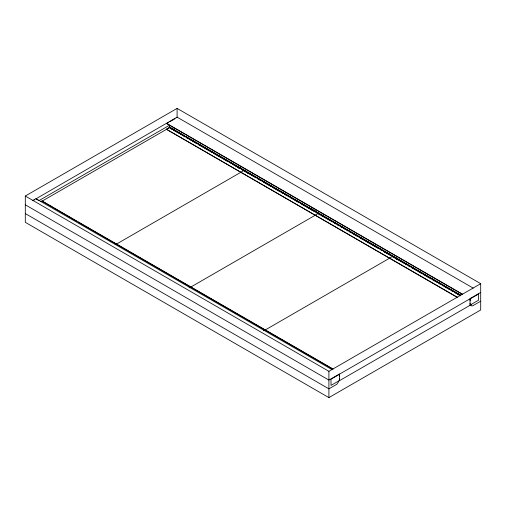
<?xml version="1.0" encoding="UTF-8"?>
<svg xmlns="http://www.w3.org/2000/svg" width="506" height="506" viewBox="0 0 506 506"><rect width="100%" height="100%" fill="white"/><g stroke="black" fill="none" stroke-linecap="round" stroke-linejoin="round"><path stroke-width="0.76" d="M25.3 196.031L177.1 108.392L480.7 283.676L480.7 309.969L328.9 397.608L25.3 222.324L25.3 196.031L328.9 371.315L480.7 283.676M32.656 200.553L35.926 198.662L332.006 369.601M169.51 127.404L169.51 125.229L38.962 200.604L35.926 198.852L177.1 117.158L473.18 288.097M33.168 200.61L34.452 199.87M167.309 123.167L168.593 122.427M169.871 121.687L174.994 118.727M40.796 201.679L41.998 200.983L333.125 369.064M457.026 297.275L166.322 129.213L169.333 127.474L460.719 295.706M41.169 201.685L169.206 127.759M115.178 244.626L116.38 244.151M243.715 170.421L240.704 172.382M116.235 244.234L240.85 172.287M189.149 287.806L190.762 287.098M318.097 213.368L315.086 215.328M190.617 287.174L315.232 215.233M263.531 330.747L265.144 330.038M392.479 256.308L389.468 258.269M264.999 330.121L389.614 258.174M480.7 292.436L470.074 298.572L470.074 305.282M339.526 374.13L470.074 298.761M339.526 376.141L339.33 374.415L331.006 379.222L331.006 385.395L339.33 380.588L339.526 378.627M470.074 300.773L470.27 298.818L478.594 294.011L478.594 300.185L470.27 304.991L470.074 303.258M480.7 301.203L472.674 305.833L471.586 305.921L471.137 305.358A1.676 0.968 -60 0 1 471.143 304.663L338.457 381.271A1.676 0.968 -60 0 1 338.463 381.954L336.926 384.212L328.9 388.842L25.3 213.564M166.474 123.293L462.554 294.233M166.474 123.47L462.554 294.41M169.402 126.955L184.45 135.646M185.816 136.43L246.669 171.566M248.041 172.356L460.694 295.131M169.206 127.069L460.498 295.245M170.573 128.549L171.939 129.34M173.982 130.516L178.757 133.274M180.123 134.065L181.49 134.855M182.856 135.64L184.899 136.822M186.265 137.613L187.631 138.397M188.997 139.188L191.04 140.371M192.406 141.155L197.182 143.913M198.548 144.703L212.197 152.584M213.564 153.369L221.755 158.1M223.114 158.884L227.896 161.642M229.256 162.432L230.622 163.217M232.671 164.399L234.038 165.19M235.398 165.974L237.447 167.157M238.813 167.948L240.179 168.738M241.539 169.523L243.588 170.705M244.955 171.496L246.321 172.28M247.681 173.071L249.73 174.254M251.096 175.038L255.872 177.796M257.238 178.586L261.33 180.946M263.379 182.128L270.887 186.467M272.247 187.252L280.438 191.983M281.804 192.767L283.17 193.558M284.53 194.342L286.579 195.525M287.946 196.315L289.312 197.1M290.672 197.89L292.721 199.073M294.087 199.857L298.863 202.615M300.229 203.406L305.004 206.163M306.37 206.954L314.561 211.679M315.921 212.469L317.97 213.652M318.654 214.044L320.02 214.829M322.063 216.011L329.57 220.344M330.937 221.135L332.303 221.925M334.346 223.102L335.712 223.892M337.078 224.683L339.128 225.866M340.487 226.65L341.854 227.441M343.22 228.225L345.269 229.408M346.629 230.198L347.995 230.983M349.361 231.773L351.411 232.956M352.771 233.74L357.552 236.498M358.912 237.289L363.694 240.046M365.054 240.837L378.703 248.712M380.069 249.502L381.435 250.287M383.478 251.469L388.26 254.227M389.62 255.018L390.986 255.808M392.352 256.593L394.402 257.775M395.762 258.566L400.543 261.324M401.903 262.108L403.952 263.291M405.319 264.081L406.685 264.866M408.045 265.656L410.094 266.839M411.46 267.623L416.236 270.381M417.602 271.172L422.377 273.929M423.743 274.714L431.251 279.053M432.617 279.837L437.393 282.595M438.759 283.385L440.119 284.17M442.168 285.352L443.534 286.143M444.9 286.927L446.943 288.11M448.31 288.901L449.676 289.685M451.042 290.476L453.085 291.658M454.451 292.443L455.817 293.233M457.184 294.024L459.227 295.2M166.322 129.213L457.709 297.446M76.798 221.299L41.998 200.983M78.164 222.09L332.701 369.045M25.3 204.797L328.9 380.082L339.526 373.947L339.526 380.651M328.9 371.315L328.9 397.608M177.1 108.392L177.1 117.67M238.68 166.626A1.24 0.715 60 0 1 238.497 168.112M236.239 166.657A1.24 0.715 60 0 1 237.618 167.239M236.226 166.493A2.682 1.55 60 0 1 236.226 165.361M239.888 167.48A2.682 1.55 60 0 1 239.888 168.612M240.799 168.087A2.682 1.55 60 0 1 240.609 168.504M170.648 127.385A1.24 0.715 60 0 1 170.826 127.329M172.027 128.391A1.24 0.715 60 0 1 172.11 129.207M169.763 127.942A1.24 0.715 60 0 1 170.826 128.714M173.096 128.948A2.682 1.55 60 0 1 173.166 129.555M174.077 129.03A2.682 1.55 60 0 1 173.52 130.257M311.822 208.858A1.24 0.715 60 0 1 312 208.801M313.201 209.863A1.24 0.715 60 0 1 313.284 210.679M310.937 209.414A1.24 0.715 60 0 1 312 210.186M310.608 209.44A2.682 1.55 60 0 1 310.608 208.308M314.27 210.42A2.682 1.55 60 0 1 314.27 211.559M315.251 210.502A2.682 1.55 60 0 1 314.694 211.729M246.409 171.338A1.24 0.715 60 0 1 246.492 172.154M244.145 170.889A1.24 0.715 60 0 1 244.809 171.173M243.816 170.914A2.682 1.55 60 0 1 243.816 169.776M247.478 171.895A2.682 1.55 60 0 1 247.478 173.027M248.389 172.502A2.682 1.55 60 0 1 247.902 173.204M387.583 252.804A1.24 0.715 60 0 1 387.666 253.626M385.319 252.361A1.24 0.715 60 0 1 386.382 253.133M384.99 252.386A2.682 1.55 60 0 1 384.99 251.248M388.652 253.367A2.682 1.55 60 0 1 388.652 254.499M389.563 253.974A2.682 1.55 60 0 1 389.076 254.67M320.791 214.278A1.24 0.715 60 0 1 320.791 215.29M318.527 213.836A1.24 0.715 60 0 1 319.406 214.335M319.59 214.601A1.24 0.715 60 0 1 319.729 214.892M318.198 213.855A2.682 1.55 60 0 1 318.198 212.722M321.86 214.841A2.682 1.55 60 0 1 321.86 215.973M322.771 215.448A2.682 1.55 60 0 1 322.284 216.144M459.701 295.302A1.24 0.715 60 0 1 460.58 295.808M459.372 295.327A2.682 1.55 60 0 1 459.372 294.195M395.173 257.225A1.24 0.715 60 0 1 395.034 258.364M392.909 256.776A1.24 0.715 60 0 1 393.788 257.282M393.972 257.548A1.24 0.715 60 0 1 394.111 257.839M392.58 256.801A2.682 1.55 60 0 1 392.58 255.669M396.242 257.782A2.682 1.55 60 0 1 396.242 258.914M397.153 258.389A2.682 1.55 60 0 1 396.274 259.211"/></g></svg>
